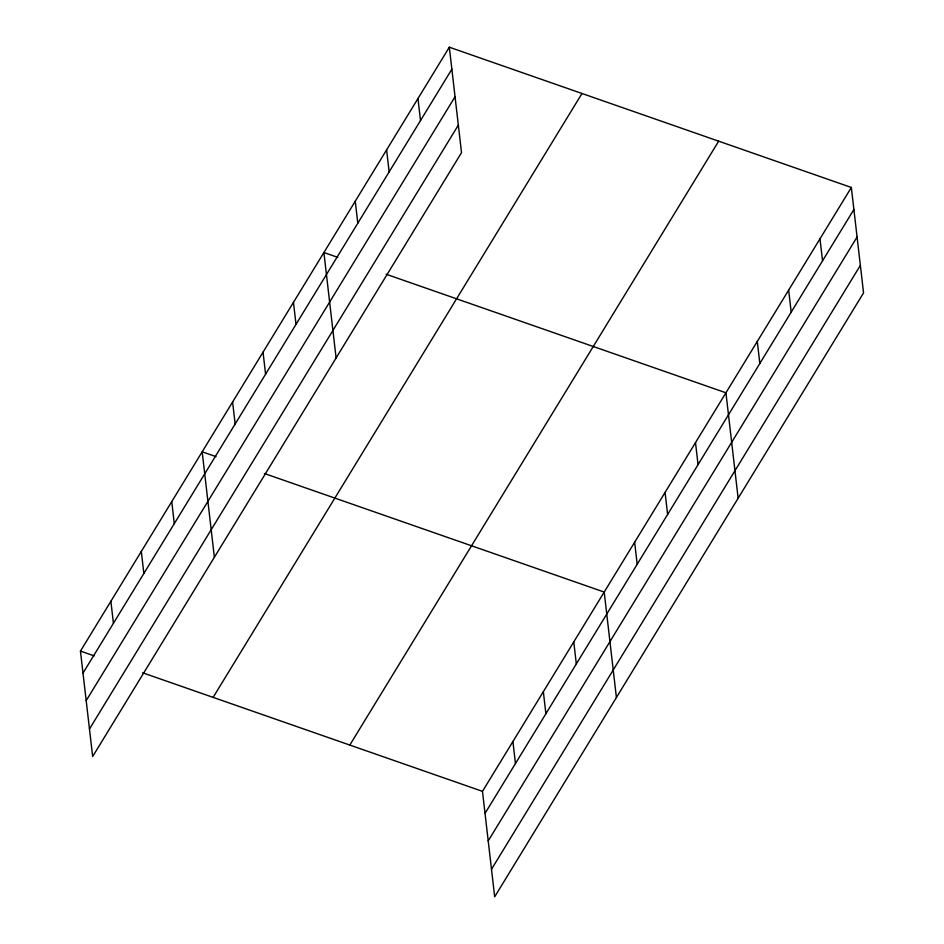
<?xml version="1.0" encoding="UTF-8"?>
<svg xmlns="http://www.w3.org/2000/svg" width="944" height="944" viewBox="0 0 944 944"><rect width="100%" height="100%" fill="white"/><g stroke="black" fill="none" stroke-linecap="round" stroke-linejoin="round"><path stroke-width="1.42" d="M449.32 47.2L461.522 152.645L92.654 756.533L80.452 651.089L449.32 47.2L851.346 187.467L863.548 292.911L494.68 896.8L482.478 791.355L851.346 187.467M83.001 673.107L451.857 69.219M86.187 700.637L455.043 96.748M89.468 729.004L458.336 125.115M213.12 697.38L581.988 93.491M349.811 745.064L718.679 141.175M485.027 813.374L853.895 209.485M488.213 840.903L857.081 237.015M491.494 869.271L860.362 265.382M337.716 257.346L323.898 252.52L336.099 357.977M386.096 274.22L725.936 392.787L738.137 498.231M215.999 456.625L202.169 451.81L214.371 557.255M264.367 473.499L604.207 592.065L616.408 697.522M80.452 651.089L94.27 655.915M142.638 672.789L482.478 791.355M819.994 238.797L822.543 260.815M788.641 290.127L791.19 312.145M757.289 341.457L759.837 363.475M695.504 442.606L698.053 464.625M665.072 492.426L667.62 514.445M634.639 542.245L637.188 564.264M573.775 641.885L576.324 663.903M543.343 691.704L545.892 713.723M512.911 741.536L515.459 763.543M417.956 98.53L420.505 120.549M386.603 149.86L389.152 171.879M355.251 201.19L357.8 223.209M293.466 302.34L296.015 324.358M263.034 352.159L265.583 374.178M232.602 401.991L235.15 423.998M171.749 501.63L174.286 523.649M141.317 551.449L143.854 573.468M110.885 601.269L113.433 623.288"/></g></svg>
